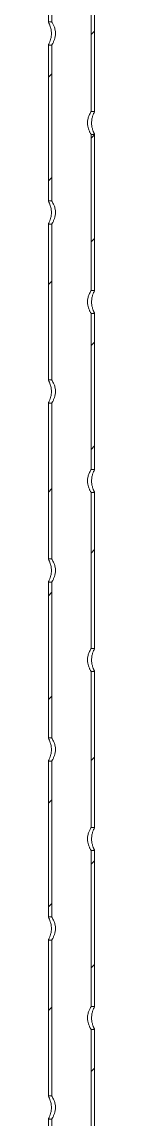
# Model space of a CAD drawing. Header units: millimetres. Extents: x 11948 to 22858, y 1146 to 11361.
# Drawn here: x 16545 to 16585, y 7940 to 8890 of the extents above; entities that cross this region are included whole.
import ezdxf

# ---------------------------------------------------------------- set-up
doc = ezdxf.new("R2010")
doc.units = ezdxf.units.MM
doc.linetypes.add('SLD-Solid', pattern=[0])
pattern_1 = [(45, (13072.54, 5639.196), (-44.9013, 44.9013), [])]

msp = doc.modelspace()

# ---------------------------------------------------------------- hatches: boundary and pattern name
at = {"linetype": 'SLD-Solid', "lineweight": 0}
h = msp.add_hatch(dxfattribs=at)
h.set_pattern_fill('ANSI31', color=256, scale=20, style=0)
h.set_pattern_definition(pattern_1)
h.paths.add_polyline_path([(16584.8, 8812.43), (16584.8, 8947.43), (16581.8, 8947.43), (16581.8, 8812.43)], flags=0)
h = msp.add_hatch(dxfattribs=at)
h.set_pattern_fill('ANSI31', color=256, scale=20, style=0)
h.set_pattern_definition(pattern_1)
h.paths.add_polyline_path([(16547.8, 8869.93), (16544.8, 8869.93), (16544.8, 8734.93), (16547.8, 8734.93)], flags=0)
h = msp.add_hatch(dxfattribs=at)
h.set_pattern_fill('ANSI31', color=256, scale=20, style=0)
h.set_pattern_definition(pattern_1)
h.paths.add_polyline_path([(16584.8, 8657.43), (16584.8, 8792.43), (16581.8, 8792.43), (16581.8, 8657.43)], flags=0)
h = msp.add_hatch(dxfattribs=at)
h.set_pattern_fill('ANSI31', color=256, scale=20, style=0)
h.set_pattern_definition(pattern_1)
h.paths.add_polyline_path([(16547.8, 8714.93), (16544.8, 8714.93), (16544.8, 8579.93), (16547.8, 8579.93)], flags=0)
h = msp.add_hatch(dxfattribs=at)
h.set_pattern_fill('ANSI31', color=256, scale=20, style=0)
h.set_pattern_definition(pattern_1)
h.paths.add_polyline_path([(16584.8, 8502.43), (16584.8, 8637.43), (16581.8, 8637.43), (16581.8, 8502.43)], flags=0)
h = msp.add_hatch(dxfattribs=at)
h.set_pattern_fill('ANSI31', color=256, scale=20, style=0)
h.set_pattern_definition(pattern_1)
h.paths.add_polyline_path([(16547.8, 8559.93), (16544.8, 8559.93), (16544.8, 8424.93), (16547.8, 8424.93)], flags=0)
h = msp.add_hatch(dxfattribs=at)
h.set_pattern_fill('ANSI31', color=256, scale=20, style=0)
h.set_pattern_definition(pattern_1)
h.paths.add_polyline_path([(16584.8, 8347.43), (16584.8, 8482.43), (16581.8, 8482.43), (16581.8, 8347.43)], flags=0)
h = msp.add_hatch(dxfattribs=at)
h.set_pattern_fill('ANSI31', color=256, scale=20, style=0)
h.set_pattern_definition(pattern_1)
h.paths.add_polyline_path([(16547.8, 8404.93), (16544.8, 8404.93), (16544.8, 8269.93), (16547.8, 8269.93)], flags=0)
h = msp.add_hatch(dxfattribs=at)
h.set_pattern_fill('ANSI31', color=256, scale=20, style=0)
h.set_pattern_definition(pattern_1)
h.paths.add_polyline_path([(16584.8, 8192.43), (16584.8, 8327.43), (16581.8, 8327.43), (16581.8, 8192.43)], flags=0)
h = msp.add_hatch(dxfattribs=at)
h.set_pattern_fill('ANSI31', color=256, scale=20, style=0)
h.set_pattern_definition(pattern_1)
h.paths.add_polyline_path([(16547.8, 8249.93), (16544.8, 8249.93), (16544.8, 8114.93), (16547.8, 8114.93)], flags=0)
h = msp.add_hatch(dxfattribs=at)
h.set_pattern_fill('ANSI31', color=256, scale=20, style=0)
h.set_pattern_definition(pattern_1)
h.paths.add_polyline_path([(16584.8, 8037.43), (16584.8, 8172.43), (16581.8, 8172.43), (16581.8, 8037.43)], flags=0)
h = msp.add_hatch(dxfattribs=at)
h.set_pattern_fill('ANSI31', color=256, scale=20, style=0)
h.set_pattern_definition(pattern_1)
h.paths.add_polyline_path([(16547.8, 8094.93), (16544.8, 8094.93), (16544.8, 7959.93), (16547.8, 7959.93)], flags=0)
h = msp.add_hatch(dxfattribs=at)
h.set_pattern_fill('ANSI31', color=256, scale=20, style=0)
h.set_pattern_definition(pattern_1)
h.paths.add_polyline_path([(16584.8, 7882.43), (16584.8, 8017.43), (16581.8, 8017.43), (16581.8, 7882.43)], flags=0)

# ---------------------------------------------------------------- linework, layer by layer
for p, q in [((16544.8, 9024.93), (16544.8, 8889.93)), ((16547.8, 9024.93), (16547.8, 8889.93)), ((16581.8, 8812.43), (16581.8, 8947.43)), ((16584.8, 8812.43), (16584.8, 8947.43)), ((16547.8, 8889.93), (16544.8, 8889.93)), ((16544.8, 8869.93), (16547.8, 8869.93)), ((16544.8, 8869.93), (16544.8, 8734.93)), ((16547.8, 8869.93), (16547.8, 8734.93)), ((16581.8, 8812.43), (16584.8, 8812.43)), ((16581.8, 8657.43), (16581.8, 8792.43)), ((16584.8, 8792.43), (16581.8, 8792.43)), ((16584.8, 8657.43), (16584.8, 8792.43)), ((16547.8, 8734.93), (16544.8, 8734.93)), ((16544.8, 8714.93), (16547.8, 8714.93)), ((16544.8, 8714.93), (16544.8, 8579.93)), ((16547.8, 8714.93), (16547.8, 8579.93)), ((16581.8, 8657.43), (16584.8, 8657.43)), ((16584.8, 8637.43), (16581.8, 8637.43)), ((16581.8, 8502.43), (16581.8, 8637.43)), ((16584.8, 8502.43), (16584.8, 8637.43)), ((16547.8, 8579.93), (16544.8, 8579.93)), ((16544.8, 8559.93), (16547.8, 8559.93)), ((16544.8, 8559.93), (16544.8, 8424.93)), ((16547.8, 8559.93), (16547.8, 8424.93)), ((16581.8, 8502.43), (16584.8, 8502.43)), ((16584.8, 8482.43), (16581.8, 8482.43)), ((16581.8, 8347.43), (16581.8, 8482.43)), ((16584.8, 8347.43), (16584.8, 8482.43)), ((16547.8, 8424.93), (16544.8, 8424.93)), ((16544.8, 8404.93), (16547.8, 8404.93)), ((16544.8, 8404.93), (16544.8, 8269.93)), ((16547.8, 8404.93), (16547.8, 8269.93)), ((16581.8, 8347.43), (16584.8, 8347.43)), ((16581.8, 8192.43), (16581.8, 8327.43)), ((16584.8, 8327.43), (16581.8, 8327.43)), ((16584.8, 8192.43), (16584.8, 8327.43)), ((16547.8, 8269.93), (16544.8, 8269.93)), ((16544.8, 8249.93), (16547.8, 8249.93)), ((16544.8, 8249.93), (16544.8, 8114.93)), ((16547.8, 8249.93), (16547.8, 8114.93)), ((16581.8, 8192.43), (16584.8, 8192.43)), ((16581.8, 8037.43), (16581.8, 8172.43)), ((16584.8, 8172.43), (16581.8, 8172.43)), ((16584.8, 8037.43), (16584.8, 8172.43)), ((16547.8, 8114.93), (16544.8, 8114.93)), ((16544.8, 8094.93), (16547.8, 8094.93)), ((16544.8, 8094.93), (16544.8, 7959.93)), ((16547.8, 8094.93), (16547.8, 7959.93)), ((16581.8, 8037.43), (16584.8, 8037.43)), ((16581.8, 7882.43), (16581.8, 8017.43)), ((16584.8, 8017.43), (16581.8, 8017.43)), ((16584.8, 7882.43), (16584.8, 8017.43)), ((16547.8, 7959.93), (16544.8, 7959.93)), ((16544.8, 7939.93), (16547.8, 7939.93)), ((16544.8, 7939.93), (16544.8, 7804.93)), ((16547.8, 7939.93), (16547.8, 7804.93))]:
    msp.add_line(p, q, dxfattribs=at)
for points, knots in [([(16544.8, 8889.93), (16544.85, 8889.83), (16544.95, 8889.63), (16545.66, 8888.13), (16546.4, 8886.24), (16546.96, 8884.3), (16547.4, 8882.17), (16547.58, 8879.39), (16547.18, 8876.31), (16546.42, 8873.62), (16545.68, 8871.78), (16545.18, 8870.7), (16544.87, 8870.07), (16544.83, 8869.98), (16544.8, 8869.93)], [0, 0, 0, 0, 0.098688, 0.197147, 0.301616, 0.357166, 0.414523, 0.520088, 0.613121, 0.708408, 0.81578, 0.871187, 0.928487, 1, 1, 1, 1]), ([(16547.8, 8889.93), (16547.86, 8889.83), (16547.97, 8889.65), (16548.77, 8888.21), (16549.64, 8886.41), (16550.33, 8884.52), (16550.86, 8882.56), (16551.16, 8880.06), (16550.88, 8877.23), (16550.11, 8874.57), (16549.26, 8872.63), (16548.59, 8871.31), (16548.16, 8870.54), (16547.88, 8870.06), (16547.81, 8869.93), (16547.8, 8869.93), (16547.8, 8869.93)], [0, 0, 0, 0, 0.09557, 0.190863, 0.293355, 0.34982, 0.408112, 0.495691, 0.583392, 0.670447, 0.772253, 0.828928, 0.887468, 0.94022, 0.994985, 1, 1, 1, 1]), ([(16581.8, 8812.43), (16581.75, 8812.33), (16581.64, 8812.15), (16580.83, 8810.71), (16579.97, 8808.91), (16579.27, 8807.02), (16578.75, 8805.06), (16578.45, 8802.56), (16578.73, 8799.73), (16579.5, 8797.07), (16580.35, 8795.13), (16581.02, 8793.81), (16581.45, 8793.04), (16581.73, 8792.56), (16581.8, 8792.43), (16581.8, 8792.43), (16581.8, 8792.43)], [0, 0, 0, 0, 0.095571, 0.190864, 0.293349, 0.349816, 0.408115, 0.495693, 0.583394, 0.670449, 0.772255, 0.82893, 0.88747, 0.940219, 0.994985, 1, 1, 1, 1]), ([(16584.8, 8812.43), (16584.75, 8812.33), (16584.65, 8812.13), (16583.94, 8810.63), (16583.2, 8808.74), (16582.65, 8806.8), (16582.21, 8804.67), (16582.03, 8801.89), (16582.43, 8798.81), (16583.19, 8796.12), (16583.93, 8794.28), (16584.42, 8793.2), (16584.73, 8792.57), (16584.78, 8792.48), (16584.8, 8792.43)], [0, 0, 0, 0, 0.09869, 0.197148, 0.30161, 0.357168, 0.414519, 0.520091, 0.613116, 0.70841, 0.815781, 0.871186, 0.928488, 1, 1, 1, 1]), ([(16544.8, 8734.93), (16544.85, 8734.83), (16544.95, 8734.63), (16545.66, 8733.13), (16546.4, 8731.24), (16546.96, 8729.3), (16547.4, 8727.17), (16547.58, 8724.39), (16547.18, 8721.31), (16546.42, 8718.62), (16545.68, 8716.78), (16545.18, 8715.7), (16544.87, 8715.07), (16544.83, 8714.98), (16544.8, 8714.93)], [0, 0, 0, 0, 0.098688, 0.19715, 0.301614, 0.357164, 0.414522, 0.520086, 0.61312, 0.708407, 0.815783, 0.871187, 0.928487, 1, 1, 1, 1]), ([(16547.8, 8734.93), (16547.86, 8734.83), (16547.97, 8734.64), (16548.77, 8733.21), (16549.64, 8731.41), (16550.33, 8729.52), (16550.86, 8727.56), (16551.16, 8725.06), (16550.88, 8722.23), (16550.11, 8719.57), (16549.26, 8717.63), (16548.59, 8716.31), (16548.16, 8715.54), (16547.88, 8715.06), (16547.81, 8714.93), (16547.8, 8714.93), (16547.8, 8714.93)], [0, 0, 0, 0, 0.095571, 0.190862, 0.293354, 0.349818, 0.408111, 0.49569, 0.583391, 0.670446, 0.772252, 0.828927, 0.887467, 0.940219, 0.994985, 1, 1, 1, 1]), ([(16581.8, 8657.43), (16581.75, 8657.33), (16581.64, 8657.15), (16580.83, 8655.71), (16579.97, 8653.91), (16579.27, 8652.02), (16578.75, 8650.06), (16578.45, 8647.56), (16578.73, 8644.73), (16579.5, 8642.07), (16580.35, 8640.13), (16581.02, 8638.81), (16581.45, 8638.04), (16581.73, 8637.56), (16581.8, 8637.43), (16581.8, 8637.43), (16581.8, 8637.43)], [0, 0, 0, 0, 0.09557, 0.190863, 0.293348, 0.349815, 0.408114, 0.495692, 0.583394, 0.670449, 0.772255, 0.828929, 0.887469, 0.940219, 0.994985, 1, 1, 1, 1]), ([(16584.8, 8657.43), (16584.75, 8657.33), (16584.65, 8657.13), (16583.94, 8655.63), (16583.2, 8653.74), (16582.65, 8651.8), (16582.21, 8649.67), (16582.03, 8646.89), (16582.43, 8643.81), (16583.19, 8641.12), (16583.93, 8639.28), (16584.42, 8638.2), (16584.73, 8637.57), (16584.78, 8637.48), (16584.8, 8637.43)], [0, 0, 0, 0, 0.098688, 0.197147, 0.301609, 0.357167, 0.414517, 0.520089, 0.613114, 0.708408, 0.815779, 0.871188, 0.928487, 1, 1, 1, 1]), ([(16544.8, 8579.93), (16544.85, 8579.83), (16544.95, 8579.63), (16545.66, 8578.13), (16546.4, 8576.24), (16546.96, 8574.3), (16547.4, 8572.17), (16547.58, 8569.39), (16547.18, 8566.31), (16546.42, 8563.62), (16545.68, 8561.78), (16545.18, 8560.7), (16544.87, 8560.07), (16544.83, 8559.98), (16544.8, 8559.93)], [0, 0, 0, 0, 0.098688, 0.19715, 0.301614, 0.357164, 0.414521, 0.520086, 0.613119, 0.708412, 0.815784, 0.871187, 0.928487, 1, 1, 1, 1]), ([(16547.8, 8579.93), (16547.86, 8579.83), (16547.97, 8579.64), (16548.77, 8578.21), (16549.64, 8576.41), (16550.33, 8574.52), (16550.86, 8572.56), (16551.16, 8570.06), (16550.88, 8567.23), (16550.11, 8564.57), (16549.26, 8562.63), (16548.59, 8561.31), (16548.16, 8560.54), (16547.88, 8560.06), (16547.81, 8559.93), (16547.8, 8559.93), (16547.8, 8559.93)], [0, 0, 0, 0, 0.095571, 0.190861, 0.293354, 0.349818, 0.408117, 0.495689, 0.58339, 0.670445, 0.772251, 0.82893, 0.887467, 0.940219, 0.994985, 1, 1, 1, 1]), ([(16581.8, 8502.43), (16581.75, 8502.33), (16581.64, 8502.15), (16580.83, 8500.71), (16579.97, 8498.91), (16579.27, 8497.02), (16578.75, 8495.06), (16578.45, 8492.56), (16578.73, 8489.73), (16579.5, 8487.07), (16580.35, 8485.13), (16581.02, 8483.81), (16581.45, 8483.04), (16581.73, 8482.56), (16581.8, 8482.43), (16581.8, 8482.43), (16581.8, 8482.43)], [0, 0, 0, 0, 0.09557, 0.190863, 0.293348, 0.349815, 0.408114, 0.495692, 0.583394, 0.670449, 0.772255, 0.828929, 0.887469, 0.940219, 0.994985, 1, 1, 1, 1]), ([(16584.8, 8502.43), (16584.75, 8502.33), (16584.65, 8502.13), (16583.94, 8500.63), (16583.2, 8498.74), (16582.65, 8496.8), (16582.21, 8494.67), (16582.03, 8491.89), (16582.43, 8488.81), (16583.19, 8486.12), (16583.93, 8484.28), (16584.42, 8483.2), (16584.73, 8482.57), (16584.78, 8482.48), (16584.8, 8482.43)], [0, 0, 0, 0, 0.098688, 0.197147, 0.301609, 0.357167, 0.414517, 0.520089, 0.613121, 0.708408, 0.81578, 0.871188, 0.928487, 1, 1, 1, 1]), ([(16544.8, 8424.93), (16544.85, 8424.83), (16544.95, 8424.63), (16545.66, 8423.13), (16546.4, 8421.24), (16546.96, 8419.3), (16547.4, 8417.17), (16547.58, 8414.39), (16547.18, 8411.31), (16546.42, 8408.62), (16545.68, 8406.78), (16545.18, 8405.7), (16544.87, 8405.07), (16544.83, 8404.98), (16544.8, 8404.93)], [0, 0, 0, 0, 0.098688, 0.19715, 0.301613, 0.357163, 0.41452, 0.520092, 0.613118, 0.708411, 0.815782, 0.871186, 0.928488, 1, 1, 1, 1]), ([(16547.8, 8424.93), (16547.86, 8424.83), (16547.97, 8424.65), (16548.77, 8423.21), (16549.64, 8421.41), (16550.33, 8419.52), (16550.86, 8417.56), (16551.16, 8415.06), (16550.88, 8412.23), (16550.11, 8409.57), (16549.26, 8407.63), (16548.59, 8406.31), (16548.16, 8405.54), (16547.88, 8405.06), (16547.81, 8404.93), (16547.8, 8404.93), (16547.8, 8404.93)], [0, 0, 0, 0, 0.095571, 0.190861, 0.293353, 0.349818, 0.408116, 0.495695, 0.583389, 0.67045, 0.772251, 0.82893, 0.88747, 0.940219, 0.994985, 1, 1, 1, 1]), ([(16581.8, 8347.43), (16581.75, 8347.33), (16581.64, 8347.15), (16580.83, 8345.71), (16579.97, 8343.91), (16579.27, 8342.02), (16578.75, 8340.06), (16578.45, 8337.56), (16578.73, 8334.73), (16579.5, 8332.07), (16580.35, 8330.13), (16581.02, 8328.81), (16581.45, 8328.04), (16581.73, 8327.56), (16581.8, 8327.43), (16581.8, 8327.43), (16581.8, 8327.43)], [0, 0, 0, 0, 0.09557, 0.190863, 0.293353, 0.349814, 0.408113, 0.495692, 0.583393, 0.670448, 0.772254, 0.828929, 0.887469, 0.940219, 0.994985, 1, 1, 1, 1]), ([(16584.8, 8347.43), (16584.75, 8347.33), (16584.65, 8347.13), (16583.94, 8345.63), (16583.2, 8343.74), (16582.65, 8341.8), (16582.21, 8339.67), (16582.03, 8336.89), (16582.43, 8333.81), (16583.19, 8331.12), (16583.93, 8329.28), (16584.42, 8328.2), (16584.73, 8327.57), (16584.78, 8327.48), (16584.8, 8327.43)], [0, 0, 0, 0, 0.098688, 0.197147, 0.301609, 0.357167, 0.414524, 0.520089, 0.613121, 0.708408, 0.81578, 0.871188, 0.928487, 1, 1, 1, 1]), ([(16544.8, 8269.93), (16544.85, 8269.83), (16544.95, 8269.63), (16545.66, 8268.13), (16546.4, 8266.24), (16546.96, 8264.3), (16547.4, 8262.17), (16547.58, 8259.39), (16547.18, 8256.31), (16546.42, 8253.62), (16545.68, 8251.78), (16545.18, 8250.7), (16544.87, 8250.07), (16544.83, 8249.98), (16544.8, 8249.93)], [0, 0, 0, 0, 0.09869, 0.197148, 0.301612, 0.357162, 0.414519, 0.520091, 0.613117, 0.70841, 0.815782, 0.871185, 0.928488, 1, 1, 1, 1]), ([(16547.8, 8269.93), (16547.86, 8269.83), (16547.97, 8269.65), (16548.77, 8268.21), (16549.64, 8266.41), (16550.33, 8264.52), (16550.86, 8262.56), (16551.16, 8260.06), (16550.88, 8257.23), (16550.11, 8254.57), (16549.26, 8252.63), (16548.59, 8251.31), (16548.16, 8250.54), (16547.88, 8250.06), (16547.81, 8249.93), (16547.8, 8249.93), (16547.8, 8249.93)], [0, 0, 0, 0, 0.095571, 0.190864, 0.293351, 0.349816, 0.408115, 0.495693, 0.583387, 0.670449, 0.772255, 0.82893, 0.88747, 0.940219, 0.994985, 1, 1, 1, 1]), ([(16581.8, 8192.43), (16581.75, 8192.33), (16581.64, 8192.15), (16580.83, 8190.71), (16579.97, 8188.91), (16579.27, 8187.02), (16578.75, 8185.06), (16578.45, 8182.56), (16578.73, 8179.73), (16579.5, 8177.07), (16580.35, 8175.13), (16581.02, 8173.81), (16581.45, 8173.04), (16581.73, 8172.56), (16581.8, 8172.43), (16581.8, 8172.43), (16581.8, 8172.43)], [0, 0, 0, 0, 0.09557, 0.190863, 0.293353, 0.34982, 0.408112, 0.495691, 0.583392, 0.670447, 0.772253, 0.828928, 0.887467, 0.940219, 0.994985, 1, 1, 1, 1]), ([(16584.8, 8192.43), (16584.75, 8192.33), (16584.65, 8192.13), (16583.94, 8190.63), (16583.2, 8188.74), (16582.65, 8186.8), (16582.21, 8184.67), (16582.03, 8181.89), (16582.43, 8178.81), (16583.19, 8176.12), (16583.93, 8174.28), (16584.42, 8173.2), (16584.73, 8172.57), (16584.78, 8172.48), (16584.8, 8172.43)], [0, 0, 0, 0, 0.098689, 0.197151, 0.301613, 0.357165, 0.414522, 0.520087, 0.61312, 0.708407, 0.815779, 0.871188, 0.928487, 1, 1, 1, 1]), ([(16544.8, 8114.93), (16544.85, 8114.83), (16544.95, 8114.63), (16545.66, 8113.13), (16546.4, 8111.24), (16546.96, 8109.3), (16547.4, 8107.17), (16547.58, 8104.39), (16547.18, 8101.31), (16546.42, 8098.62), (16545.68, 8096.78), (16545.18, 8095.7), (16544.87, 8095.07), (16544.83, 8094.98), (16544.8, 8094.93)], [0, 0, 0, 0, 0.0986894, 0.1971479, 0.3016112, 0.3571676, 0.4145178, 0.52009, 0.6131158, 0.7084088, 0.8157803, 0.871187, 0.9284873, 1, 1, 1, 1]), ([(16547.8, 8114.93), (16547.86, 8114.83), (16547.97, 8114.65), (16548.77, 8113.21), (16549.64, 8111.41), (16550.33, 8109.52), (16550.86, 8107.56), (16551.16, 8105.06), (16550.88, 8102.23), (16550.11, 8099.57), (16549.26, 8097.63), (16548.59, 8096.31), (16548.16, 8095.54), (16547.88, 8095.06), (16547.81, 8094.93), (16547.8, 8094.93), (16547.8, 8094.93)], [0, 0, 0, 0, 0.095571, 0.190864, 0.293351, 0.349816, 0.408115, 0.495693, 0.583394, 0.670449, 0.772255, 0.82893, 0.88747, 0.940219, 0.994985, 1, 1, 1, 1]), ([(16581.8, 8037.43), (16581.75, 8037.33), (16581.64, 8037.14), (16580.83, 8035.71), (16579.97, 8033.91), (16579.27, 8032.02), (16578.75, 8030.06), (16578.45, 8027.56), (16578.73, 8024.73), (16579.5, 8022.07), (16580.35, 8020.13), (16581.02, 8018.81), (16581.45, 8018.04), (16581.73, 8017.56), (16581.8, 8017.43), (16581.8, 8017.43), (16581.8, 8017.43)], [0, 0, 0, 0, 0.095571, 0.190862, 0.293351, 0.349818, 0.408111, 0.49569, 0.583391, 0.670446, 0.772252, 0.828927, 0.887467, 0.940219, 0.994985, 1, 1, 1, 1]), ([(16584.8, 8037.43), (16584.75, 8037.33), (16584.65, 8037.13), (16583.94, 8035.63), (16583.2, 8033.74), (16582.65, 8031.8), (16582.21, 8029.67), (16582.03, 8026.89), (16582.43, 8023.81), (16583.19, 8021.12), (16583.93, 8019.28), (16584.42, 8018.2), (16584.73, 8017.57), (16584.78, 8017.48), (16584.8, 8017.43)], [0, 0, 0, 0, 0.098688, 0.19715, 0.301612, 0.357164, 0.414521, 0.520086, 0.613118, 0.708411, 0.815783, 0.871188, 0.928487, 1, 1, 1, 1]), ([(16544.8, 7959.93), (16544.85, 7959.83), (16544.95, 7959.63), (16545.66, 7958.13), (16546.4, 7956.24), (16546.96, 7954.3), (16547.4, 7952.17), (16547.58, 7949.39), (16547.18, 7946.31), (16546.42, 7943.62), (16545.68, 7941.78), (16545.18, 7940.7), (16544.87, 7940.07), (16544.83, 7939.98), (16544.8, 7939.93)], [0, 0, 0, 0, 0.098689, 0.197148, 0.301611, 0.357164, 0.414521, 0.52009, 0.61312, 0.70841, 0.815781, 0.871186, 0.928488, 1, 1, 1, 1]), ([(16547.8, 7959.93), (16547.86, 7959.83), (16547.97, 7959.65), (16548.77, 7958.21), (16549.64, 7956.41), (16550.33, 7954.52), (16550.86, 7952.56), (16551.16, 7950.06), (16550.88, 7947.23), (16550.11, 7944.57), (16549.26, 7942.63), (16548.59, 7941.31), (16548.16, 7940.54), (16547.88, 7940.06), (16547.81, 7939.93), (16547.8, 7939.93), (16547.8, 7939.93)], [0, 0, 0, 0, 0.09557, 0.190864, 0.293353, 0.349818, 0.408114, 0.495692, 0.58339, 0.670448, 0.772254, 0.828929, 0.887469, 0.940219, 0.994985, 1, 1, 1, 1])]:
    msp.add_open_spline(points, degree=3, knots=knots, dxfattribs=at)

doc.saveas('drawing.dxf')
